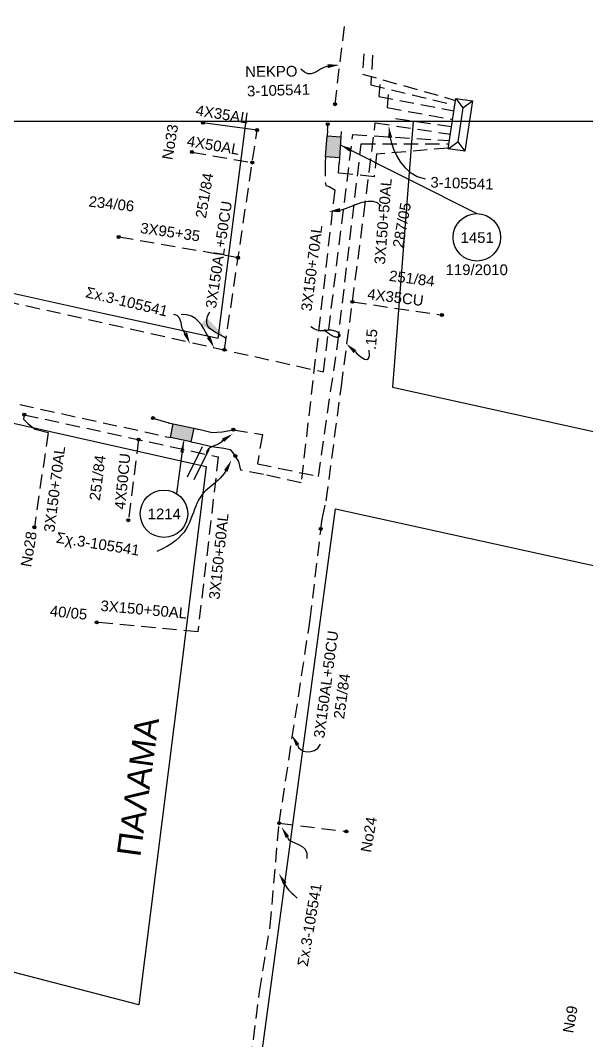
# Model space of a CAD drawing. Header units: millimetres. Extents: x 2893 to 4023, y 216 to 730.
# Drawn here: x 3104.7 to 3155.2, y 639 to 730.1 of the extents above; entities that cross this region are included whole.
import ezdxf

# ---------------------------------------------------------------- set-up
doc = ezdxf.new("R2010")
doc.units = ezdxf.units.MM
doc.linetypes.add('DASHED', pattern=[19.05, 12.7, -6.35])
for name, color, linetype in [('Link Box 4 Διευθύνσεων', 7, 'Continuous'), ('Άγνωστα', 7, 'Continuous'), ('Γυμνά εναέρια ΧΤ   4x35CU', 7, 'Continuous'), ('Γυμνά εναέρια ΧΤ (3Φ)   4x35AL', 7, 'Continuous'), ('Επιγραφές - Σχήματα', 7, 'Continuous'), ('Καλώδια ΧΤ   3x150+50AL', 7, 'DASHED'), ('Καλώδια ΧΤ   3x150+70 AL', 7, 'DASHED'), ('Καλώδια ΧΤ   3x150AL+50CU', 7, 'DASHED'), ('Καλώδια ΧΤ   3x95+35 XLPE', 7, 'DASHED'), ('Καλώδια ΧΤ   4x50CU', 7, 'DASHED'), ('Συνδέσεις', 7, 'Continuous'), ('Τομή', 7, 'Continuous'), ('Υποσταθμός πόλεως', 7, 'Continuous'), ('Υπόβαθρο ΔΕΗ', 7, 'Continuous'), ('Υπόγεια Καλώδια Δικτύου ΧΤ   .15', 7, 'DASHED'), ('Υπόγεια καλώδια Παροχών ΧΤ   4x50AL', 7, 'DASHED')]:
    doc.layers.add(name, color=color, linetype=linetype)
doc.styles.add('arial', font='ARIAL.TTF')
doc.styles.get("Standard").update_dxf_attribs({"font": 'ARIAL.TTF'})
doc.linetypes.add('SYN_LINE', pattern='A,0.5,-0.0001,["/\\/\\/\\/",Standard,S=0.1,R=0,X=0,Y=-0.05],-0.25', length=0.7501)
doc.dimstyles.new('ISO-25', dxfattribs={"dimtxt": 2.5, "dimasz": 2.5, "dimexe": 1.25, "dimexo": 0.625, "dimtad": 1, "dimtxsty": 'Standard', "dimcen": 2.5, "dimadec": 0, "dimazin": 0, "dimtfac": 1, "dimtmove": 0, "dimatfit": 3, "dimfxl": 1, "dimarcsym": 0})

# ---------------------------------------------------------------- blocks, each defined once
blk = doc.blocks.new('_ΣΥΝΔΕΣΗ')
at = {"layer": 'Συνδέσεις', "linetype": 'SYN_LINE', "ltscale": 40}
blk.add_hatch(color=256, dxfattribs=at).paths.add_polyline_path([(-116.75, 2339.64, 1), (-117.75, 2339.64, 1)])
at = {"layer": 'Συνδέσεις'}
blk.add_circle((-117.25, 2339.64), 0.5, dxfattribs=at)
blk = doc.blocks.new('ΤΟΜΗ')
at = {"layer": 'Τομή', "ltscale": 40}
for p, q in [((-5.68, 0), (5.68, 0)), ((5.68, -2.33), (-5.68, -2.33))]:
    blk.add_line(p, q, dxfattribs=at)
blk = doc.blocks.new('LINK BOX 4 ΑΝΑΧΩΡΗΣΕΩΝ')
at = {"layer": 'Link Box 4 Διευθύνσεων', "ltscale": 40}
blk.add_hatch(color=256, dxfattribs=at).paths.add_polyline_path([(-3.54, 0), (-3.54, -4.67), (3.54, -4.67), (3.54, 0)])
for p, q in [((-3.54, 0), (-5.33, 0)), ((5.33, 0), (3.54, 0)), ((-3.54, -4.67), (-5.33, -4.67)), ((5.33, -4.67), (3.54, -4.67))]:
    blk.add_line(p, q, dxfattribs=at)
blk.add_lwpolyline([(-3.54, -4.67), (-3.54, 0), (3.54, 0), (3.54, -4.67)], close=True, dxfattribs=at)
blk = doc.blocks.new('ΥΠΟΣΤΑΘΜΟΣ ΠΟΛΕΩΣ')
at = {"layer": 'Υποσταθμός πόλεως', "linetype": 'Continuous', "ltscale": 40}
blk.add_lwpolyline([(-8.57, 2.82), (8.57, 2.82), (8.57, -2.82), (-8.57, -2.82)], close=True, dxfattribs=at)
for points in [[(-5.75, 0), (-8.57, 2.82)], [(5.75, 0), (8.57, 2.82)], [(-8.57, -2.82), (-5.75, 0)], [(-5.75, 0), (5.75, 0)], [(8.57, -2.82), (5.75, 0)]]:
    blk.add_lwpolyline(points, dxfattribs=at)
at = {"layer": 'Υποσταθμός πόλεως', "linetype": 'SYN_LINE', "ltscale": 40, "flags": 1}
for tag, p in [('ΜΕΤΑΣΧΗΜΑΤΙΣΜΟΣ', (10.6, 2.39)), ('ΙΣΧΥΣ', (10.58, -0.41)), ('ΑΡΙΘΜΟΣ', (10.7, -3.13))]:
    blk.add_attdef(tag, p, '', height=1.8, dxfattribs=at)

msp = doc.modelspace()

# ---------------------------------------------------------------- linework, layer by layer
at = {"layer": 'Άγνωστα', "linetype": 'DASHED', "ltscale": 0.1}
msp.add_lwpolyline([(3132.788, 722.641), (3133.689, 730.135)], dxfattribs=at)
at = {"layer": 'Άγνωστα', "color": 5, "linetype": 'DASHED', "ltscale": 0.1}
msp.add_lwpolyline([(3135.351, 727.159), (3135.231, 725.342), (3143.544, 722.989)], dxfattribs=at)
at = {"layer": 'Άγνωστα', "color": 2, "linetype": 'DASHED', "ltscale": 0.1}
msp.add_lwpolyline([(3136.144, 727.029), (3135.974, 724.37), (3143.482, 722.57)], dxfattribs=at)
at = {"layer": 'Άγνωστα', "color": 85, "linetype": 'DASHED', "ltscale": 0.1}
msp.add_lwpolyline([(3136.773, 724.405), (3136.703, 723.337), (3143.408, 722.068)], dxfattribs=at)
at = {"layer": 'Άγνωστα', "color": 133, "linetype": 'DASHED', "ltscale": 0.1}
for points in [[(3137.516, 723.509), (3137.439, 722.337), (3143.292, 721.288)], [(3142.912, 718.722), (3136.497, 718.184), (3136.278, 716.159), (3133.084, 716.493), (3133.145, 717.386)]]:
    msp.add_lwpolyline(points, dxfattribs=at)
at = {"layer": 'Άγνωστα', "color": 30, "linetype": 'DASHED', "ltscale": 0.1}
msp.add_lwpolyline([(3138.177, 721.368), (3138.177, 721.368), (3143.199, 720.644)], dxfattribs=at)
at = {"layer": 'Άγνωστα', "ltscale": 0.1}
msp.add_lwpolyline([(3132.106, 720.288), (3132.14, 720.543), (3132.143, 720.754)], dxfattribs=at)
at = {"layer": 'Άγνωστα', "color": 173, "ltscale": 0.1}
for points in [[(3116.527, 694.588), (3117.956, 694.164)], [(3120.633, 693.614), (3121.827, 693.31), (3122.705, 693.363), (3123.715, 693.561)]]:
    msp.add_lwpolyline(points, dxfattribs=at)
at = {"layer": 'Άγνωστα', "color": 133, "ltscale": 0.1}
msp.add_lwpolyline([(3120.378, 692.374), (3121.777, 692.054), (3122.862, 691.896), (3123.406, 691.802), (3123.88, 691.211)], dxfattribs=at)
at = {"layer": 'Άγνωστα', "color": 1, "linetype": 'DASHED', "ltscale": 0.1}
msp.add_lwpolyline([(3127.795, 658.389), (3133.802, 657.657)], dxfattribs=at)
at = {"layer": 'Γυμνά εναέρια ΧΤ   4x35CU', "color": 1, "linetype": 'DASHED', "ltscale": 0.1}
msp.add_lwpolyline([(3134.34, 704.988), (3142.334, 703.803)], dxfattribs=at)
at = {"layer": 'Γυμνά εναέρια ΧΤ (3Φ)   4x35AL', "color": 27, "ltscale": 0.1}
msp.add_lwpolyline([(3125.827, 720.332), (3120.986, 720.98)], dxfattribs=at)
at = {"layer": 'Επιγραφές - Σχήματα'}
for points in [[(3132.128, 726.05), (3131.799, 725.929), (3131.497, 725.769), (3131.212, 725.601), (3130.934, 725.458), (3130.656, 725.372), (3130.366, 725.373), (3130.056, 725.494), (3129.717, 725.768)], [(3137.715, 719.64), (3137.835, 719.163), (3138.018, 718.627), (3138.272, 718.065), (3138.603, 717.508), (3139.016, 716.988), (3139.521, 716.538), (3140.122, 716.189), (3140.827, 715.975)], [(3133.248, 713.189), (3133.705, 713.326), (3134.196, 713.512), (3134.704, 713.71), (3135.211, 713.881), (3135.701, 713.986), (3136.157, 713.988), (3136.562, 713.848), (3136.899, 713.528)], [(3119.413, 702.185), (3119.243, 702.398), (3119.142, 702.639), (3119.08, 702.895), (3119.032, 703.149), (3118.967, 703.388), (3118.859, 703.596), (3118.68, 703.759), (3118.4, 703.86)], [(3121.506, 701.81), (3121.289, 702.196), (3121.077, 702.569), (3120.854, 702.917), (3120.604, 703.228), (3120.313, 703.49), (3119.964, 703.69), (3119.542, 703.817), (3119.032, 703.858)], [(3130.634, 702.783), (3130.759, 702.682), (3130.887, 702.599), (3131.015, 702.535), (3131.143, 702.486), (3131.268, 702.452), (3131.388, 702.429), (3131.503, 702.416), (3131.609, 702.41), (3131.707, 702.411), (3131.796, 702.417), (3131.879, 702.426), (3131.956, 702.438), (3132.029, 702.45), (3132.099, 702.461), (3132.169, 702.47), (3132.238, 702.476), (3132.308, 702.478), (3132.379, 702.475), (3132.45, 702.468), (3132.521, 702.457), (3132.592, 702.443), (3132.66, 702.425), (3132.727, 702.404), (3132.791, 702.38), (3132.851, 702.354), (3132.908, 702.326), (3132.961, 702.296), (3133.01, 702.264), (3133.055, 702.232), (3133.094, 702.199), (3133.128, 702.167), (3133.157, 702.135), (3133.18, 702.104), (3133.197, 702.074), (3133.209, 702.045), (3133.216, 702.018), (3133.219, 701.991), (3133.216, 701.966), (3133.209, 701.942), (3133.199, 701.919), (3133.184, 701.897), (3133.166, 701.878), (3133.144, 701.86), (3133.118, 701.844), (3133.089, 701.831), (3133.056, 701.821), (3133.02, 701.814), (3132.98, 701.81), (3132.937, 701.81), (3132.89, 701.813), (3132.84, 701.822), (3132.785, 701.835), (3132.726, 701.855), (3132.662, 701.88), (3132.593, 701.912), (3132.52, 701.95), (3132.441, 701.996), (3132.358, 702.05), (3132.272, 702.111), (3132.184, 702.18), (3132.095, 702.255), (3132.006, 702.338), (3131.919, 702.429), (3131.833, 702.526)], [(3134.57, 700.535), (3134.735, 700.382), (3134.946, 700.192), (3135.178, 700.008), (3135.408, 699.872), (3135.614, 699.827), (3135.77, 699.916), (3135.853, 700.182), (3135.841, 700.668)], [(3122.776, 692.612), (3122.594, 692.41), (3122.373, 692.27), (3122.131, 692.168), (3121.888, 692.078), (3121.663, 691.975), (3121.475, 691.834), (3121.345, 691.63), (3121.29, 691.338)], [(3123.031, 689.874), (3122.881, 689.639), (3122.713, 689.423), (3122.53, 689.223), (3122.338, 689.038), (3122.14, 688.865), (3121.942, 688.7), (3121.747, 688.543), (3121.561, 688.391), (3121.387, 688.241), (3121.225, 688.09), (3121.074, 687.935), (3120.933, 687.772), (3120.801, 687.598), (3120.678, 687.41), (3120.562, 687.204), (3120.453, 686.977), (3120.349, 686.727), (3120.247, 686.457), (3120.144, 686.173), (3120.036, 685.878), (3119.92, 685.578), (3119.792, 685.277), (3119.649, 684.98), (3119.486, 684.691), (3119.302, 684.415), (3119.088, 684.149), (3118.841, 683.893), (3118.554, 683.644), (3118.22, 683.399), (3117.835, 683.157), (3117.391, 682.915), (3116.884, 682.671)], [(3129.448, 665.372), (3129.535, 665.151), (3129.722, 664.968), (3129.983, 664.837), (3130.293, 664.773), (3130.624, 664.787), (3130.95, 664.894), (3131.246, 665.108), (3131.484, 665.442)], [(3128.536, 657.154), (3128.642, 656.95), (3128.874, 656.792), (3129.185, 656.652), (3129.527, 656.502), (3129.853, 656.314), (3130.116, 656.062), (3130.27, 655.716), (3130.267, 655.25)], [(3128.307, 652.985), (3128.387, 652.777), (3128.496, 652.596), (3128.627, 652.434), (3128.775, 652.284), (3128.932, 652.142), (3129.094, 651.999), (3129.254, 651.849), (3129.405, 651.686)]]:
    msp.add_lwpolyline(points, dxfattribs=at)
msp.add_lwpolyline([(2902.657, 226.245), (3910.161, 216.014), (3910.161, 721.097), (2902.657, 721.097)], close=True, dxfattribs=at)
for centre in [(3145.451, 710.748), (3117.505, 686.048)]:
    msp.add_circle(centre, 2.12, dxfattribs=at)
for points in [[(3132.111, 726.225), (3133.183, 726.153), (3132.146, 725.874)], [(3137.539, 719.619), (3137.593, 720.693), (3137.89, 719.66)], [(3133.272, 713.014), (3132.198, 713.046), (3133.224, 713.364)], [(3119.575, 702.256), (3119.837, 701.214), (3119.251, 702.114)], [(3121.663, 701.891), (3121.988, 700.866), (3121.348, 701.73)], [(3134.452, 700.403), (3133.78, 701.242), (3134.688, 700.666)], [(3122.68, 692.76), (3123.664, 693.19), (3122.872, 692.464)], [(3122.874, 689.955), (3123.521, 690.813), (3123.187, 689.792)], [(3129.296, 665.283), (3128.913, 666.287), (3129.601, 665.461)], [(3128.384, 657.065), (3128.001, 658.069), (3128.689, 657.243)], [(3128.155, 652.895), (3127.772, 653.899), (3128.46, 653.074)]]:
    msp.add_solid(points, dxfattribs=at)
at = {"layer": 'Καλώδια ΧΤ   3x150+50AL', "color": 133, "ltscale": 0.1}
for points in [[(3131.911, 717.471), (3131.916, 715.657), (3131.975, 715.392), (3132.271, 715.288), (3132.758, 714.993), (3129.755, 688.82), (3126.396, 689.546), (3124.367, 689.95), (3124.185, 690.703), (3123.88, 691.211)], [(3105.03, 694.901), (3122.358, 691.125), (3120.536, 675.505), (3111.501, 676.332)]]:
    msp.add_lwpolyline(points, dxfattribs=at)
at = {"layer": 'Καλώδια ΧΤ   3x150+70 AL', "color": 27, "ltscale": 0.1}
msp.add_lwpolyline([(3072.018, 719.422), (3069.938, 711.645), (3103.05, 704.001), (3103.323, 705.063), (3131.753, 698.722), (3134.371, 719.926), (3143.011, 719.392)], dxfattribs=at)
at = {"layer": 'Καλώδια ΧΤ   3x150+70 AL', "color": 173, "ltscale": 0.1}
msp.add_lwpolyline([(3123.715, 693.561), (3126.294, 693.121), (3125.846, 690.52), (3131.294, 689.39), (3132.997, 701.075), (3135.125, 719.09), (3142.968, 719.097)], dxfattribs=at)
at = {"layer": 'Καλώδια ΧΤ   3x150+70 AL', "color": 133, "ltscale": 0.1}
msp.add_lwpolyline([(3105.03, 694.901), (3104.958, 694.494), (3105.383, 694.088), (3106, 693.614), (3107.159, 693.319), (3105.938, 684.831)], dxfattribs=at)
at = {"layer": 'Καλώδια ΧΤ   3x150AL+50CU', "color": 27, "ltscale": 0.1}
msp.add_lwpolyline([(3122.904, 700.695), (3125.827, 720.332)], dxfattribs=at)
at = {"layer": 'Καλώδια ΧΤ   3x150AL+50CU', "color": 1, "ltscale": 0.1}
msp.add_lwpolyline([(3123.948, 625.58), (3125.015, 635.269), (3125.015, 635.269), (3126.049, 643.317), (3126.992, 649.228), (3127.795, 658.389), (3130.565, 676.597), (3131.532, 684.693)], dxfattribs=at)
at = {"layer": 'Καλώδια ΧΤ   3x95+35 XLPE', "color": 27, "linetype": 'DASHED', "ltscale": 0.1}
msp.add_lwpolyline([(3124.129, 708.927), (3113.453, 710.777)], dxfattribs=at)
at = {"layer": 'Καλώδια ΧΤ   4x50CU', "color": 133, "ltscale": 0.1}
msp.add_lwpolyline([(3115.248, 692.674), (3114.321, 685.464)], dxfattribs=at)
at = {"layer": 'Υπόβαθρο ΔΕΗ', "ltscale": 0.1}
for points in [[(3139.765, 721.138), (3137.926, 697.355), (3169.879, 690.308), (3196.683, 684.384), (3198.505, 703.498), (3200.886, 722.267)], [(3082.651, 721.911), (3080.316, 711.158), (3093.527, 708.085), (3112.035, 703.977), (3122.334, 701.743), (3124.924, 721.878)], [(3066.592, 655.268), (3071.834, 675.564), (3077.615, 700.171), (3102.322, 694.52), (3121.266, 690.283), (3118.937, 671.268), (3115.252, 642.151), (3093.359, 647.855), (3066.592, 655.268)], [(3132.838, 686.495), (3195.155, 672.77), (3189.435, 621.786), (3126.314, 638.24), (3132.838, 686.495)]]:
    msp.add_lwpolyline(points, dxfattribs=at)
at = {"layer": 'Υπόγεια Καλώδια Δικτύου ΧΤ   .15', "color": 1, "ltscale": 0.1}
msp.add_lwpolyline([(3131.515, 684.692), (3131.637, 685.568), (3132.004, 687.213), (3133.353, 697.462), (3135.357, 712.754), (3136.383, 720.976), (3143.097, 719.972)], dxfattribs=at)
at = {"layer": 'Υπόγεια Καλώδια Δικτύου ΧΤ   .15', "color": 173, "ltscale": 0.1}
msp.add_lwpolyline([(3043.652, 709.485), (3043.49, 708.81), (3043.833, 708.463), (3044.431, 708.365), (3058.787, 705.367), (3074.349, 702.115), (3075.856, 702.599), (3076.774, 702.627), (3077.656, 702.483), (3078.374, 701.977), (3078.565, 701.479), (3117.622, 692.973)], dxfattribs=at)
at = {"layer": 'Υπόγεια καλώδια Παροχών ΧΤ   4x50AL', "color": 27, "ltscale": 0.1}
msp.add_lwpolyline([(3120.007, 718.367), (3125.395, 717.43)], dxfattribs=at)

# ---------------------------------------------------------------- block references
at = {"layer": 'Link Box 4 Διευθύνσεων'}
for p, xscale, yscale, zscale, rotation in [((3132.008, 718.88), 0.2649871955225144, 0.2649871955225144, 0.2649871955225144, 86.04381540563271), ((3118.997, 692.668), 0.2649871955224737, 0.2649871955224737, 0.2649871955224737, 167.9482889263321)]:
    msp.add_blockref('LINK BOX 4 ΑΝΑΧΩΡΗΣΕΩΝ', p, dxfattribs=dict(at, xscale=xscale, yscale=yscale, zscale=zscale, rotation=rotation))
at = {"layer": 'Συνδέσεις', "xscale": 0.2649871955223772, "yscale": 0.2649871955223772, "zscale": 0.2649871955223772}
for p in [(3163.857, 102.671), (3152.056, 101.009), (3156.896, 100.362), (3163.201, 100.888), (3151.076, 98.396), (3156.464, 97.459), (3144.523, 90.806), (3155.199, 88.956), (3165.409, 85.018), (3173.403, 83.83), (3153.974, 80.725), (3136.1, 74.93), (3147.597, 74.617), (3154.785, 73.59), (3146.318, 72.704), (3154.95, 71.241), (3145.391, 65.493), (3137.008, 64.861), (3162.584, 64.722), (3142.571, 56.362), (3158.865, 38.419), (3164.872, 37.687)]:
    msp.add_blockref('_ΣΥΝΔΕΣΗ', p, dxfattribs=at)
at = {"layer": 'Τομή', "xscale": 0.2649871955227019, "yscale": 0.2649871955227019, "zscale": 0.2649871955227019, "rotation": 63.84101456763663}
msp.add_blockref('ΤΟΜΗ', (3120.287, 690.703), dxfattribs=at)
at = {"layer": 'Υποσταθμός πόλεως', "xscale": 0.2649871955223339, "yscale": 0.2649871955223339, "zscale": 0.2649871955223339, "rotation": 261.5718634906887}
msp.add_blockref('ΥΠΟΣΤΑΘΜΟΣ ΠΟΛΕΩΣ', (3143.974, 720.802), dxfattribs=at)

# ---------------------------------------------------------------- texts
at = {"layer": 'Γυμνά εναέρια ΧΤ   4x35CU', "insert": (3135.746, 706.173), "char_height": 0.954, "width": 89.23272, "attachment_point": 1, "rotation": 352.91492, "style": 'arial'}
msp.add_mtext('4X35CU', dxfattribs=at)
at = {"layer": 'Γυμνά εναέρια ΧΤ (3Φ)   4x35AL', "insert": (3120.444, 722.6), "char_height": 0.954, "width": 89.23272, "attachment_point": 1, "rotation": 350.94343, "style": 'arial'}
msp.add_mtext('4X35AL', dxfattribs=at)
at = {"layer": 'Επιγραφές - Σχήματα', "attachment_point": 1, "style": 'arial'}
for s, insert, char_height, width, rotation in [('NEKPO', (3124.758, 726.038), 0.954, 89.23272, 0.43837), ('No33', (3117.323, 717.776), 0.954, 89.23272, 80.43783), ('No28', (3104.698, 681.393), 0.954, 89.23272, 80.43783), ('ΠΑΛΑΜΑ', (3113.284, 655.602), 2.1199, 45.10117, 82.20897), ('No24', (3135.06, 655.888), 0.954, 89.23272, 80.43783), ('No9', (3153.114, 639.742), 0.954, 89.23272, 80.43783)]:
    msp.add_mtext(s, dxfattribs=dict(at, insert=insert, char_height=char_height, width=width, rotation=rotation))
at = {"layer": 'Επιγραφές - Σχήματα', "ltscale": 40, "char_height": 0.95395, "width": 49.84176, "attachment_point": 1, "style": 'arial'}
for s, insert, rotation in [('{\\fArial|b0|i0|c161|p34;3-105541}', (3124.908, 724.29), 1.67948), ('{\\fArial|b0|i0|c161|p34;251/84}', (3120.305, 712.553), 80.32664), ('{\\fArial|b0|i0|c161|p34;3-105541}', (3141.322, 716.157), 358.06646), ('{\\fArial|b0|i0|c161|p34;234/06}', (3110.847, 714.449), 353.68984), ('{\\fArial|b0|i0|c161|p34;287/05}', (3137.914, 709.926), 79.67768), ('{\\fArial|b0|i0|c161|p34;3X95+35}', (3115.479, 712.079), 351.89102), ('{\\fArial|b0|i0|c161|p34;251/84}', (3137.692, 707.809), 352.5642), ('{\\fArial|b0|i0|c161|p34;119/2010}', (3142.661, 708.335), 359.90845), ('Σx.3-105541', (3110.66, 706.341), 346.44518), ('{\\fArial|b0|i0|c161|p34;251/84}', (3110.836, 687.295), 82.69268), ('Σχ.3-105541', (3107.971, 684.416), 350.96537), ('{\\fArial|b0|i0|c161|p34;40/05}', (3107.379, 677.848), 354.37433), ('{\\fArial|b0|i0|c161|p34;251/84}', (3132.644, 667.79), 82.22345), ('Σx.3-105541', (3129.402, 645.695), 80.34213)]:
    msp.add_mtext(s, dxfattribs=dict(at, insert=insert, rotation=rotation))
at = {"layer": 'Επιγραφές - Σχήματα', "char_height": 0.954, "width": 9.07226, "attachment_point": 1}
for s, insert in [('1451', (3143.998, 711.207)), ('1214', (3116.052, 686.507))]:
    msp.add_mtext(s, dxfattribs=dict(at, insert=insert))
at = {"layer": 'Καλώδια ΧΤ   3x150+50AL', "char_height": 0.954, "width": 89.23272, "attachment_point": 1, "style": 'arial'}
for insert, rotation in [((3136.287, 708.368), 85.42102), ((3121.508, 678.445), 83.88108), ((3111.896, 678.319), 354.81135)]:
    msp.add_mtext('3X150+50AL', dxfattribs=dict(at, insert=insert, rotation=rotation))
at = {"layer": 'Καλώδια ΧΤ   3x150+70 AL', "char_height": 0.954, "width": 89.23272, "attachment_point": 1, "rotation": 82.73876, "style": 'arial'}
for insert in [(3129.734, 704.22), (3106.769, 684.469)]:
    msp.add_mtext('3X150+70AL', dxfattribs=dict(at, insert=insert))
at = {"layer": 'Καλώδια ΧΤ   3x150AL+50CU', "char_height": 0.95395, "width": 89.23272, "attachment_point": 1, "style": 'arial'}
for insert, rotation in [((3121.209, 704.492), 81.42972), ((3130.872, 666.071), 82.45223)]:
    msp.add_mtext('3X150AL+50CU', dxfattribs=dict(at, insert=insert, rotation=rotation))
at = {"layer": 'Καλώδια ΧΤ   4x50CU', "insert": (3113.09, 686.48), "char_height": 0.954, "width": 89.23272, "attachment_point": 1, "rotation": 84.55363, "style": 'arial'}
msp.add_mtext('4X50CU', dxfattribs=at)
at = {"layer": 'Υπόγεια Καλώδια Δικτύου ΧΤ   .15', "insert": (3135.477, 700.752), "char_height": 0.954, "width": 89.23272, "attachment_point": 1, "rotation": 85.53939, "style": 'arial'}
msp.add_mtext('.15', dxfattribs=at)
at = {"layer": 'Υπόγεια καλώδια Παροχών ΧΤ   4x50AL', "insert": (3119.665, 719.859), "char_height": 0.954, "width": 89.23272, "attachment_point": 1, "rotation": 350.11263, "style": 'arial'}
msp.add_mtext('4X50AL', dxfattribs=at)

# ---------------------------------------------------------------- leaders
at = {"layer": 'Επιγραφές - Σχήματα'}
for points in [[(3133.257, 719.008), (3145.451, 712.868)], [(3119.253, 692.516), (3118.631, 687.843)]]:
    msp.add_leader(points, dimstyle='ISO-25', override={"dimasz": 1, "dimgap": 0.625, "dimtad": 0}, dxfattribs=at)
at = {"layer": 'Επιγραφές - Σχήματα', "path_type": 1}
msp.add_leader([(3123.055, 701.708), (3121.345, 703.039), (3121.361, 703.53), (3121.591, 704.104)], dimstyle='ISO-25', override={"dimgap": 0.625, "dimtad": 0}, dxfattribs=at)

doc.saveas('drawing.dxf')
